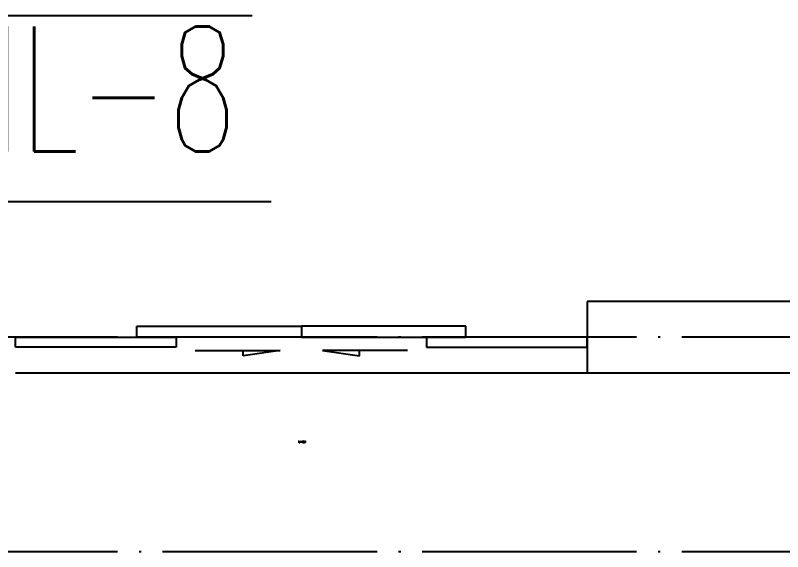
# Model space of a CAD drawing. Extents: x 27938 to 1507990, y 110129 to 923079.
# Drawn here: x 869467 to 871613, y 365024 to 366525 of the extents above; entities that cross this region are included whole.
import ezdxf

# ---------------------------------------------------------------- set-up
doc = ezdxf.new("R2010")
doc.units = 0
doc.header["$LTSCALE"] = 1000
doc.header["$MEASUREMENT"] = 0
doc.linetypes.add('DOTE', pattern=[2.42, 2, -0.2, 0.02, -0.2])
for name, color, linetype in [('DIM_凝结', 150, 'Continuous'), ('DIM_废水', 31, 'Continuous'), ('DOTE', 1, 'Continuous'), ('WALL', 9, 'Continuous'), ('WINDOW', 4, 'Continuous'), ('WINDOW_TEXT', 7, 'Continuous')]:
    doc.layers.add(name, color=color, linetype=linetype)
doc.styles.add('_TCH_WINDOW', font='SIMPLEX.shx', dxfattribs={"width": 0.7, "height": 3.5, "bigfont": 'GBCBIG.shx'})
doc.styles.add('_TWT_SERIAL', font='SIMPLEX', dxfattribs={"width": 0.8, "height": 3.5, "bigfont": 'HZTXT'})

# ---------------------------------------------------------------- blocks, each defined once
blk = doc.blocks.new('GDGDGDSDA')
at = {"layer": 'DOTE', "color": 0, "linetype": 'DOTE', "ltscale": 0.3}
for p, q in [((471334.8, 363358.3), (417334.8, 363358.3)), ((471334.8, 362758.3), (417334.8, 362758.3))]:
    blk.add_line(p, q, dxfattribs=at)
blk = doc.blocks.new('$DorLib2D$00000138')
at = {"color": 0, "linetype": 'Continuous'}
for p, q in [((-0.2875, 0), (-0.2875, 0.1538)), ((-0.2875, 0.1538), (0, 0.1538)), ((0, 0.1538), (0, 0)), ((0.2875, 0.1538), (0, 0.1538)), ((0.2875, 0), (0.2875, 0.1538)), ((-0.5, -0.1399), (-0.5, 0)), ((-0.5, 0), (-0.2188, 0)), ((0, 0), (-0.2875, 0)), ((-0.2188, 0), (-0.2188, -0.1399)), ((0, 0), (0.2875, 0)), ((0.2188, 0), (0.2188, -0.1399)), ((0.5, 0), (0.2188, 0)), ((0.5, 0), (0.5, -0.1946)), ((0.5, -0.1399), (0.5, 0)), ((-0.2188, -0.1399), (-0.5, -0.1399)), ((0.2188, -0.1399), (0.5, -0.1399)), ((-0.1857, -0.186), (-0.037, -0.186)), ((-0.037, -0.186), (-0.1019, -0.2583)), ((-0.1019, -0.2583), (-0.1019, -0.186)), ((0.1857, -0.186), (0.037, -0.186)), ((0.037, -0.186), (0.1019, -0.2583)), ((0.1019, -0.2583), (0.1019, -0.186))]:
    blk.add_line(p, q, dxfattribs=at)

msp = doc.modelspace()

# ---------------------------------------------------------------- linework, layer by layer
at = {"layer": 'DIM_凝结'}
msp.add_line((869156.6, 366003.6), (870182.7, 366003.6), dxfattribs=at)
at = {"layer": 'DIM_废水'}
msp.add_line((869141.6, 366524.5), (870129.4, 366524.5), dxfattribs=at)
at = {"layer": 'WALL', "color": 8}
for p, q in [((871866.6, 365723.7), (871066.7, 365723.7)), ((871066.7, 365723.7), (871066.7, 365523.7)), ((871066.7, 365523.7), (871866.6, 365523.7))]:
    msp.add_line(p, q, dxfattribs=at)
at = {"layer": 'WINDOW', "color": 8}
msp.add_line((869466.7, 365523.7), (871066.7, 365523.7), dxfattribs=at)

# ---------------------------------------------------------------- block references
at = {"layer": 'DOTE', "color": 169}
msp.add_blockref('GDGDGDSDA', (408581.8, 2265.4), dxfattribs=at)
at = {"layer": 'WINDOW', "color": 8}
ref = msp.add_blockref('$DorLib2D$00000138', (870266.7, 365623.7), dxfattribs=dict(at, xscale=1600, yscale=200, zscale=1600, rotation=1.055716874123975e-09))
ref.add_attrib('A', 'TLM1623', (870257.6, 365328.2), dxfattribs={"layer": 'WINDOW_TEXT', "color": 8, "ltscale": 0.5, "height": 5.95, "rotation": 0, "style": '_TCH_WINDOW', "width": 0.494118})

# ---------------------------------------------------------------- texts
at = {"layer": 'DIM_凝结', "color": 7, "style": '_TWT_SERIAL', "width": 0.64}
msp.add_text('NL-8', height=350, dxfattribs=at).set_placement((869270.1, 366143.6))

doc.saveas('drawing.dxf')
